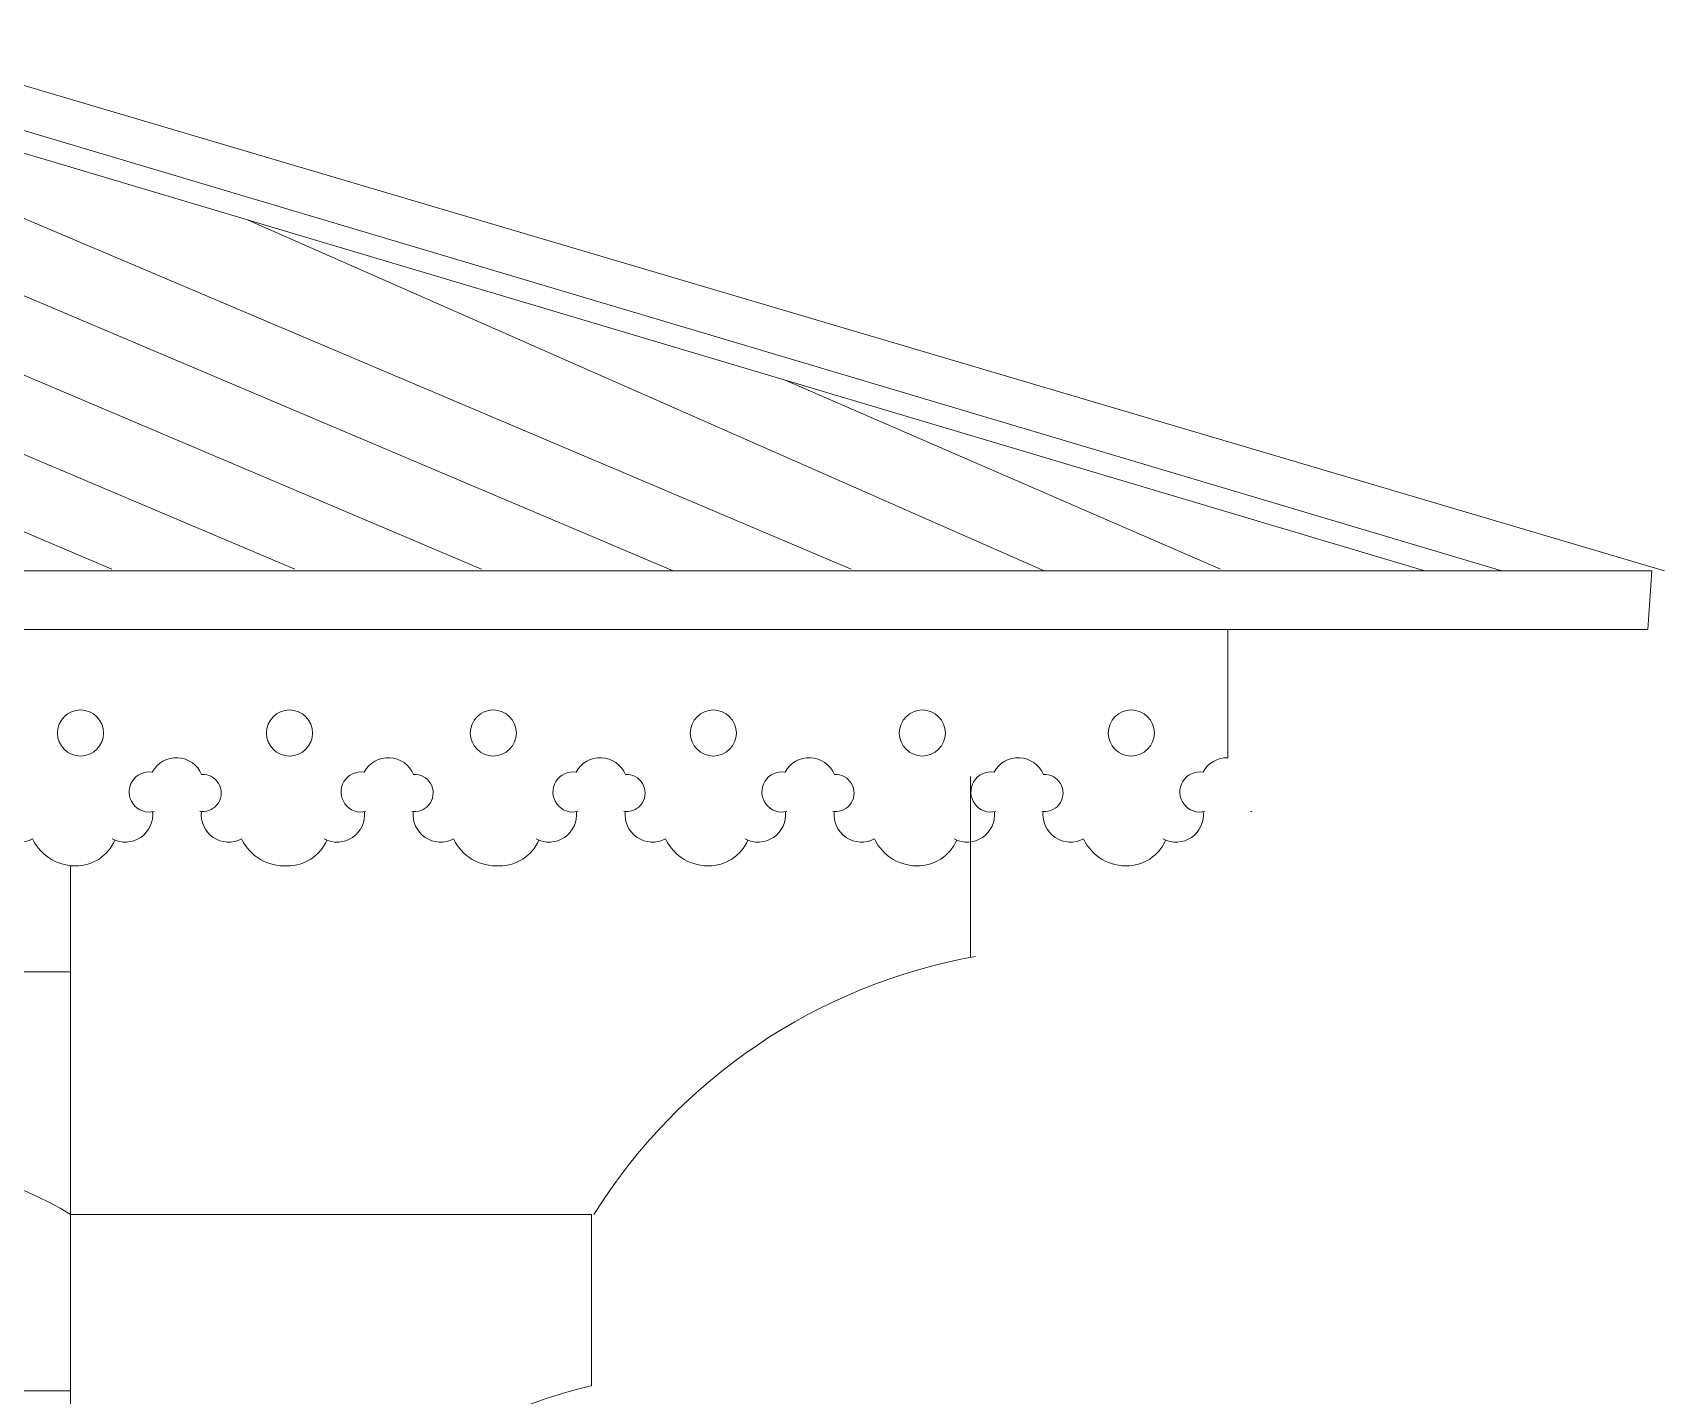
# Model space of a CAD drawing. Header units: millimetres. Extents: x 2399 to 111977, y 1313 to 59551.
# Drawn here: x 98559 to 99913, y 42969 to 44100 of the extents above; entities that cross this region are included whole.
import ezdxf

# ---------------------------------------------------------------- set-up
doc = ezdxf.new("R2010")
doc.units = ezdxf.units.MM
doc.layers.add('hatch1', color=7, linetype='Continuous', lineweight=20, true_color=0x6a6a6a)
doc.layers.add('main line', color=7, linetype='Continuous', lineweight=13)

msp = doc.modelspace()

# ---------------------------------------------------------------- linework, layer by layer
at = {"layer": 'hatch1', "color": 251, "linetype": 'Continuous', "lineweight": 20, "true_color": 0x6a6a6a}
msp.add_line((99183.8162, 43811.3534), (99545.0743, 43654.5139), dxfattribs=at)
at = {"layer": 'main line', "color": 7, "linetype": 'Continuous', "lineweight": 13}
for p, q in [((98403.4441, 44099.7524), (99913.2946, 43653.0779)), ((97626.7036, 44077.8236), (98624.8952, 43654.5139)), ((97778.6246, 44077.8236), (98776.8162, 43654.5139)), ((97933.43, 44077.8236), (98931.6216, 43654.5139)), ((98375.1836, 44071.2866), (99778.3015, 43653.0779)), ((99714.5873, 43653.0779), (98375.5826, 44052.368)), ((98347.4268, 44032.3327), (99238.348, 43654.5139)), ((98254.215, 44007.7796), (99090.6246, 43653.0779)), ((99398.7578, 43653.0779), (98738.1094, 43944.2628)), ((99902.9086, 43653.0779), (96279.5857, 43653.0779)), ((99902.9086, 43653.0779), (99899.5968, 43604.6554)), ((99899.5968, 43604.6554), (96313.8482, 43604.6554)), ((99550.9715, 43498.1659), (99550.9715, 43604.6554)), ((99337.6287, 43332.492), (99337.6287, 43482.5671)), ((98590.6429, 41367.3838), (98590.6429, 43408.5566)), ((98290.6429, 43320.4322), (98590.6429, 43320.4322)), ((98590.6429, 43119.1472), (99022.9872, 43119.1472)), ((99022.9872, 43119.1472), (99022.9872, 42976.9034)), ((98290.6429, 42972.7751), (98590.6429, 42972.7751))]:
    msp.add_line(p, q, dxfattribs=at)
at = {"layer": 'main line', "color": 7, "linetype": 'Continuous', "lineweight": 13, "flags": 128}
for points in [[(98486.5209, 43453.5136, -1.219803903), (98485.0905, 43486.1955, -0.63216014), (98526.0545, 43484.1973, -1.067465283), (98525.8197, 43453.5136, 0.60309642), (98559.2115, 43430.7474)], [(98486.5209, 43453.5136, -1.219803903), (98485.0905, 43486.1955, -0.63216014), (98526.0545, 43484.1973, -1.067465283), (98525.8197, 43453.5136, 0.60309642), (98559.2115, 43430.7474)], [(98486.5209, 43453.5136, -1.219803903), (98485.0905, 43486.1955, -0.63216014), (98526.0545, 43484.1973, -1.067465283), (98525.8197, 43453.5136, 0.60309642), (98559.2115, 43430.7474)], [(98486.5209, 43453.5136, -1.219803903), (98485.0905, 43486.1955, -0.63216014), (98526.0545, 43484.1973, -1.067465283), (98525.8197, 43453.5136, 0.60309642), (98559.2115, 43430.7474)], [(98486.5209, 43453.5136, -1.219803903), (98485.0905, 43486.1955, -0.63216014), (98526.0545, 43484.1973, -1.067465283), (98525.8197, 43453.5136, 0.60309642), (98559.2115, 43430.7474)], [(98486.5209, 43453.5136, -1.219803903), (98485.0905, 43486.1955, -0.63216014), (98526.0545, 43484.1973, -1.067465283), (98525.8197, 43453.5136, 0.60309642), (98559.2115, 43430.7474)], [(98659.9329, 43453.5136, -1.219803903), (98658.5024, 43486.1955, -0.63216014), (98699.4665, 43484.1973, -1.067465283), (98699.2317, 43453.5136, 0.60309642), (98732.6235, 43430.7474)], [(98659.9329, 43453.5136, -1.219803903), (98658.5024, 43486.1955, -0.63216014), (98699.4665, 43484.1973, -1.067465283), (98699.2317, 43453.5136, 0.60309642), (98732.6235, 43430.7474)], [(98659.9329, 43453.5136, -1.219803903), (98658.5024, 43486.1955, -0.63216014), (98699.4665, 43484.1973, -1.067465283), (98699.2317, 43453.5136, 0.60309642), (98732.6235, 43430.7474)], [(98659.9329, 43453.5136, -1.219803903), (98658.5024, 43486.1955, -0.63216014), (98699.4665, 43484.1973, -1.067465283), (98699.2317, 43453.5136, 0.60309642), (98732.6235, 43430.7474)], [(98659.9329, 43453.5136, -1.219803903), (98658.5024, 43486.1955, -0.63216014), (98699.4665, 43484.1973, -1.067465283), (98699.2317, 43453.5136, 0.60309642), (98732.6235, 43430.7474)], [(98659.9329, 43453.5136, -1.219803903), (98658.5024, 43486.1955, -0.63216014), (98699.4665, 43484.1973, -1.067465283), (98699.2317, 43453.5136, 0.60309642), (98732.6235, 43430.7474)], [(98835.7996, 43453.5136, -1.219803903), (98834.3691, 43486.1955, -0.63216014), (98875.3332, 43484.1973, -1.067465283), (98875.0984, 43453.5136, 0.60309642), (98908.4902, 43430.7474)], [(98835.7996, 43453.5136, -1.219803903), (98834.3691, 43486.1955, -0.63216014), (98875.3332, 43484.1973, -1.067465283), (98875.0984, 43453.5136, 0.60309642), (98908.4902, 43430.7474)], [(98835.7996, 43453.5136, -1.219803903), (98834.3691, 43486.1955, -0.63216014), (98875.3332, 43484.1973, -1.067465283), (98875.0984, 43453.5136, 0.60309642), (98908.4902, 43430.7474)], [(98835.7996, 43453.5136, -1.219803903), (98834.3691, 43486.1955, -0.63216014), (98875.3332, 43484.1973, -1.067465283), (98875.0984, 43453.5136, 0.60309642), (98908.4902, 43430.7474)], [(98835.7996, 43453.5136, -1.219803903), (98834.3691, 43486.1955, -0.63216014), (98875.3332, 43484.1973, -1.067465283), (98875.0984, 43453.5136, 0.60309642), (98908.4902, 43430.7474)], [(98835.7996, 43453.5136, -1.219803903), (98834.3691, 43486.1955, -0.63216014), (98875.3332, 43484.1973, -1.067465283), (98875.0984, 43453.5136, 0.60309642), (98908.4902, 43430.7474)], [(99011.6663, 43453.5136, -1.219803903), (99010.2358, 43486.1955, -0.63216014), (99051.1999, 43484.1973, -1.067465283), (99050.9651, 43453.5136, 0.60309642), (99084.3569, 43430.7474)], [(99011.6663, 43453.5136, -1.219803903), (99010.2358, 43486.1955, -0.63216014), (99051.1999, 43484.1973, -1.067465283), (99050.9651, 43453.5136, 0.60309642), (99084.3569, 43430.7474)], [(99011.6663, 43453.5136, -1.219803903), (99010.2358, 43486.1955, -0.63216014), (99051.1999, 43484.1973, -1.067465283), (99050.9651, 43453.5136, 0.60309642), (99084.3569, 43430.7474)], [(99011.6663, 43453.5136, -1.219803903), (99010.2358, 43486.1955, -0.63216014), (99051.1999, 43484.1973, -1.067465283), (99050.9651, 43453.5136, 0.60309642), (99084.3569, 43430.7474)], [(99011.6663, 43453.5136, -1.219803903), (99010.2358, 43486.1955, -0.63216014), (99051.1999, 43484.1973, -1.067465283), (99050.9651, 43453.5136, 0.60309642), (99084.3569, 43430.7474)], [(99011.6663, 43453.5136, -1.219803903), (99010.2358, 43486.1955, -0.63216014), (99051.1999, 43484.1973, -1.067465283), (99050.9651, 43453.5136, 0.60309642), (99084.3569, 43430.7474)], [(99185.0782, 43453.5136, -1.219803903), (99183.6478, 43486.1955, -0.63216014), (99224.6118, 43484.1973, -1.067465283), (99224.3771, 43453.5136, 0.60309642), (99257.7688, 43430.7474)], [(99185.0782, 43453.5136, -1.219803903), (99183.6478, 43486.1955, -0.63216014), (99224.6118, 43484.1973, -1.067465283), (99224.3771, 43453.5136, 0.60309642), (99257.7688, 43430.7474)], [(99185.0782, 43453.5136, -1.219803903), (99183.6478, 43486.1955, -0.63216014), (99224.6118, 43484.1973, -1.067465283), (99224.3771, 43453.5136, 0.60309642), (99257.7688, 43430.7474)], [(99185.0782, 43453.5136, -1.219803903), (99183.6478, 43486.1955, -0.63216014), (99224.6118, 43484.1973, -1.067465283), (99224.3771, 43453.5136, 0.60309642), (99257.7688, 43430.7474)], [(99185.0782, 43453.5136, -1.219803903), (99183.6478, 43486.1955, -0.63216014), (99224.6118, 43484.1973, -1.067465283), (99224.3771, 43453.5136, 0.60309642), (99257.7688, 43430.7474)], [(99185.0782, 43453.5136, -1.219803903), (99183.6478, 43486.1955, -0.63216014), (99224.6118, 43484.1973, -1.067465283), (99224.3771, 43453.5136, 0.60309642), (99257.7688, 43430.7474)], [(99358.4902, 43453.5136, -1.219803903), (99357.0598, 43486.1955, -0.63216014), (99398.0238, 43484.1973, -1.067465283), (99397.789, 43453.5136, 0.60309642), (99431.1808, 43430.7474)], [(99358.4902, 43453.5136, -1.219803903), (99357.0598, 43486.1955, -0.63216014), (99398.0238, 43484.1973, -1.067465283), (99397.789, 43453.5136, 0.60309642), (99431.1808, 43430.7474)], [(99358.4902, 43453.5136, -1.219803903), (99357.0598, 43486.1955, -0.63216014), (99398.0238, 43484.1973, -1.067465283), (99397.789, 43453.5136, 0.60309642), (99431.1808, 43430.7474)], [(99358.4902, 43453.5136, -1.219803903), (99357.0598, 43486.1955, -0.63216014), (99398.0238, 43484.1973, -1.067465283), (99397.789, 43453.5136, 0.60309642), (99431.1808, 43430.7474)], [(99358.4902, 43453.5136, -1.219803903), (99357.0598, 43486.1955, -0.63216014), (99398.0238, 43484.1973, -1.067465283), (99397.789, 43453.5136, 0.60309642), (99431.1808, 43430.7474)], [(99358.4902, 43453.5136, -1.219803903), (99357.0598, 43486.1955, -0.63216014), (99398.0238, 43484.1973, -1.067465283), (99397.789, 43453.5136, 0.60309642), (99431.1808, 43430.7474)], [(99531.9022, 43453.5136, -1.219803903), (99530.4717, 43486.1955, -0.282258269), (99550.9715, 43498.1659)], [(99531.9022, 43453.5136, -1.219803903), (99530.4717, 43486.1955, -0.282258269), (99550.9715, 43498.1659)], [(99531.9022, 43453.5136, -1.219803903), (99530.4717, 43486.1955, -0.282258269), (99550.9715, 43498.1659)], [(99531.9022, 43453.5136, -1.219803903), (99530.4717, 43486.1955, -0.282258269), (99550.9715, 43498.1659)], [(99531.9022, 43453.5136, -1.219803903), (99530.4717, 43486.1955, -0.282258269), (99550.9715, 43498.1659)], [(99531.9022, 43453.5136, -1.219803903), (99530.4717, 43486.1955, -0.282258269), (99550.9715, 43498.1659)], [(98658.7352, 43453.5136, -0.60309642), (98625.3434, 43430.7474)], [(98658.7352, 43453.5136, -0.60309642), (98625.3434, 43430.7474)], [(98658.7352, 43453.5136, -0.60309642), (98625.3434, 43430.7474)], [(98658.7352, 43453.5136, -0.60309642), (98625.3434, 43430.7474)], [(98658.7352, 43453.5136, -0.60309642), (98625.3434, 43430.7474)], [(98658.7352, 43453.5136, -0.60309642), (98625.3434, 43430.7474)], [(98698.034, 43453.5136, 0.017938026), (98699.2054, 43453.2697)], [(98698.034, 43453.5136, 0.017938026), (98699.2054, 43453.2697)], [(98698.034, 43453.5136, 0.017938026), (98699.2054, 43453.2697)], [(98698.034, 43453.5136, 0.017938026), (98699.2054, 43453.2697)], [(98698.034, 43453.5136, 0.017938026), (98699.2054, 43453.2697)], [(98698.034, 43453.5136, 0.017938026), (98699.2054, 43453.2697)], [(98834.6019, 43453.5136, -0.60309642), (98801.2101, 43430.7474)], [(98834.6019, 43453.5136, -0.60309642), (98801.2101, 43430.7474)], [(98834.6019, 43453.5136, -0.60309642), (98801.2101, 43430.7474)], [(98834.6019, 43453.5136, -0.60309642), (98801.2101, 43430.7474)], [(98834.6019, 43453.5136, -0.60309642), (98801.2101, 43430.7474)], [(98834.6019, 43453.5136, -0.60309642), (98801.2101, 43430.7474)], [(98873.9007, 43453.5136, 0.017938026), (98875.0721, 43453.2697)], [(98873.9007, 43453.5136, 0.017938026), (98875.0721, 43453.2697)], [(98873.9007, 43453.5136, 0.017938026), (98875.0721, 43453.2697)], [(98873.9007, 43453.5136, 0.017938026), (98875.0721, 43453.2697)], [(98873.9007, 43453.5136, 0.017938026), (98875.0721, 43453.2697)], [(98873.9007, 43453.5136, 0.017938026), (98875.0721, 43453.2697)], [(99010.4686, 43453.5136, -0.60309642), (98977.0768, 43430.7474)], [(99010.4686, 43453.5136, -0.60309642), (98977.0768, 43430.7474)], [(99010.4686, 43453.5136, -0.60309642), (98977.0768, 43430.7474)], [(99010.4686, 43453.5136, -0.60309642), (98977.0768, 43430.7474)], [(99010.4686, 43453.5136, -0.60309642), (98977.0768, 43430.7474)], [(99010.4686, 43453.5136, -0.60309642), (98977.0768, 43430.7474)], [(99049.7674, 43453.5136, 0.017938026), (99050.9388, 43453.2697)], [(99049.7674, 43453.5136, 0.017938026), (99050.9388, 43453.2697)], [(99049.7674, 43453.5136, 0.017938026), (99050.9388, 43453.2697)], [(99049.7674, 43453.5136, 0.017938026), (99050.9388, 43453.2697)], [(99049.7674, 43453.5136, 0.017938026), (99050.9388, 43453.2697)], [(99049.7674, 43453.5136, 0.017938026), (99050.9388, 43453.2697)], [(99183.8805, 43453.5136, -0.60309642), (99150.4888, 43430.7474)], [(99183.8805, 43453.5136, -0.60309642), (99150.4888, 43430.7474)], [(99183.8805, 43453.5136, -0.60309642), (99150.4888, 43430.7474)], [(99183.8805, 43453.5136, -0.60309642), (99150.4888, 43430.7474)], [(99183.8805, 43453.5136, -0.60309642), (99150.4888, 43430.7474)], [(99183.8805, 43453.5136, -0.60309642), (99150.4888, 43430.7474)], [(99223.1794, 43453.5136, 0.017938026), (99224.3507, 43453.2697)], [(99223.1794, 43453.5136, 0.017938026), (99224.3507, 43453.2697)], [(99223.1794, 43453.5136, 0.017938026), (99224.3507, 43453.2697)], [(99223.1794, 43453.5136, 0.017938026), (99224.3507, 43453.2697)], [(99223.1794, 43453.5136, 0.017938026), (99224.3507, 43453.2697)], [(99223.1794, 43453.5136, 0.017938026), (99224.3507, 43453.2697)], [(99357.2925, 43453.5136, -0.60309642), (99323.9007, 43430.7474)], [(99357.2925, 43453.5136, -0.60309642), (99323.9007, 43430.7474)], [(99357.2925, 43453.5136, -0.60309642), (99323.9007, 43430.7474)], [(99357.2925, 43453.5136, -0.60309642), (99323.9007, 43430.7474)], [(99357.2925, 43453.5136, -0.60309642), (99323.9007, 43430.7474)], [(99357.2925, 43453.5136, -0.60309642), (99323.9007, 43430.7474)], [(99396.5913, 43453.5136, 0.017938026), (99397.7627, 43453.2697)], [(99396.5913, 43453.5136, 0.017938026), (99397.7627, 43453.2697)], [(99396.5913, 43453.5136, 0.017938026), (99397.7627, 43453.2697)], [(99396.5913, 43453.5136, 0.017938026), (99397.7627, 43453.2697)], [(99396.5913, 43453.5136, 0.017938026), (99397.7627, 43453.2697)], [(99396.5913, 43453.5136, 0.017938026), (99397.7627, 43453.2697)], [(99530.7045, 43453.5136, -0.60309642), (99497.3127, 43430.7474)], [(99530.7045, 43453.5136, -0.60309642), (99497.3127, 43430.7474)], [(99530.7045, 43453.5136, -0.60309642), (99497.3127, 43430.7474)], [(99530.7045, 43453.5136, -0.60309642), (99497.3127, 43430.7474)], [(99530.7045, 43453.5136, -0.60309642), (99497.3127, 43430.7474)], [(99530.7045, 43453.5136, -0.60309642), (99497.3127, 43430.7474)], [(99570.0033, 43453.5136, 0.017938026), (99571.1746, 43453.2697)], [(99570.0033, 43453.5136, 0.017938026), (99571.1746, 43453.2697)], [(99570.0033, 43453.5136, 0.017938026), (99571.1746, 43453.2697)], [(99570.0033, 43453.5136, 0.017938026), (99571.1746, 43453.2697)], [(99570.0033, 43453.5136, 0.017938026), (99571.1746, 43453.2697)], [(99570.0033, 43453.5136, 0.017938026), (99571.1746, 43453.2697)], [(98597.1392, 43408.4038, -0.304535594), (98559.2115, 43430.7474)], [(98597.1392, 43408.4038, -0.304535594), (98559.2115, 43430.7474)], [(98597.1392, 43408.4038, -0.304535594), (98559.2115, 43430.7474)], [(98597.1392, 43408.4038, -0.304535594), (98559.2115, 43430.7474)], [(98597.1392, 43408.4038, -0.304535594), (98559.2115, 43430.7474)], [(98597.1392, 43408.4038, -0.304535594), (98559.2115, 43430.7474)], [(98627.4578, 43429.7625, -0.304535594), (98594.6845, 43408.4038)], [(98627.4578, 43429.7625, -0.304535594), (98594.6845, 43408.4038)], [(98627.4578, 43429.7625, -0.304535594), (98594.6845, 43408.4038)], [(98627.4578, 43429.7625, -0.304535594), (98594.6845, 43408.4038)], [(98627.4578, 43429.7625, -0.304535594), (98594.6845, 43408.4038)], [(98627.4578, 43429.7625, -0.304535594), (98594.6845, 43408.4038)], [(98770.5512, 43408.4038, -0.304535594), (98732.6235, 43430.7474)], [(98770.5512, 43408.4038, -0.304535594), (98732.6235, 43430.7474)], [(98770.5512, 43408.4038, -0.304535594), (98732.6235, 43430.7474)], [(98770.5512, 43408.4038, -0.304535594), (98732.6235, 43430.7474)], [(98770.5512, 43408.4038, -0.304535594), (98732.6235, 43430.7474)], [(98770.5512, 43408.4038, -0.304535594), (98732.6235, 43430.7474)], [(98803.3245, 43429.7625, -0.304535594), (98770.5512, 43408.4038)], [(98803.3245, 43429.7625, -0.304535594), (98770.5512, 43408.4038)], [(98803.3245, 43429.7625, -0.304535594), (98770.5512, 43408.4038)], [(98803.3245, 43429.7625, -0.304535594), (98770.5512, 43408.4038)], [(98803.3245, 43429.7625, -0.304535594), (98770.5512, 43408.4038)], [(98803.3245, 43429.7625, -0.304535594), (98770.5512, 43408.4038)], [(98946.4179, 43408.4038, -0.304535594), (98908.4902, 43430.7474)], [(98946.4179, 43408.4038, -0.304535594), (98908.4902, 43430.7474)], [(98946.4179, 43408.4038, -0.304535594), (98908.4902, 43430.7474)], [(98946.4179, 43408.4038, -0.304535594), (98908.4902, 43430.7474)], [(98946.4179, 43408.4038, -0.304535594), (98908.4902, 43430.7474)], [(98946.4179, 43408.4038, -0.304535594), (98908.4902, 43430.7474)], [(98979.1912, 43429.7625, -0.304535594), (98946.4179, 43408.4038)], [(98979.1912, 43429.7625, -0.304535594), (98946.4179, 43408.4038)], [(98979.1912, 43429.7625, -0.304535594), (98946.4179, 43408.4038)], [(98979.1912, 43429.7625, -0.304535594), (98946.4179, 43408.4038)], [(98979.1912, 43429.7625, -0.304535594), (98946.4179, 43408.4038)], [(99122.2846, 43408.4038, -0.304535594), (99084.3569, 43430.7474)], [(99122.2846, 43408.4038, -0.304535594), (99084.3569, 43430.7474)], [(99122.2846, 43408.4038, -0.304535594), (99084.3569, 43430.7474)], [(99122.2846, 43408.4038, -0.304535594), (99084.3569, 43430.7474)], [(99122.2846, 43408.4038, -0.304535594), (99084.3569, 43430.7474)], [(99122.2846, 43408.4038, -0.304535594), (99084.3569, 43430.7474)], [(99152.6032, 43429.7625, -0.304535594), (99119.8298, 43408.4038)], [(99152.6032, 43429.7625, -0.304535594), (99119.8298, 43408.4038)], [(99152.6032, 43429.7625, -0.304535594), (99119.8298, 43408.4038)], [(99152.6032, 43429.7625, -0.304535594), (99119.8298, 43408.4038)], [(99152.6032, 43429.7625, -0.304535594), (99119.8298, 43408.4038)], [(99152.6032, 43429.7625, -0.304535594), (99119.8298, 43408.4038)], [(99295.6965, 43408.4038, -0.304535594), (99257.7688, 43430.7474)], [(99295.6965, 43408.4038, -0.304535594), (99257.7688, 43430.7474)], [(99295.6965, 43408.4038, -0.304535594), (99257.7688, 43430.7474)], [(99295.6965, 43408.4038, -0.304535594), (99257.7688, 43430.7474)], [(99295.6965, 43408.4038, -0.304535594), (99257.7688, 43430.7474)], [(99295.6965, 43408.4038, -0.304535594), (99257.7688, 43430.7474)], [(99326.0152, 43429.7625, -0.304535594), (99293.2418, 43408.4038)], [(99326.0152, 43429.7625, -0.304535594), (99293.2418, 43408.4038)], [(99326.0152, 43429.7625, -0.304535594), (99293.2418, 43408.4038)], [(99326.0152, 43429.7625, -0.304535594), (99293.2418, 43408.4038)], [(99326.0152, 43429.7625, -0.304535594), (99293.2418, 43408.4038)], [(99326.0152, 43429.7625, -0.304535594), (99293.2418, 43408.4038)], [(99469.1085, 43408.4038, -0.304535594), (99431.1808, 43430.7474)], [(99469.1085, 43408.4038, -0.304535594), (99431.1808, 43430.7474)], [(99469.1085, 43408.4038, -0.304535594), (99431.1808, 43430.7474)], [(99469.1085, 43408.4038, -0.304535594), (99431.1808, 43430.7474)], [(99469.1085, 43408.4038, -0.304535594), (99431.1808, 43430.7474)], [(99469.1085, 43408.4038, -0.304535594), (99431.1808, 43430.7474)], [(99499.4271, 43429.7625, -0.304535594), (99466.6538, 43408.4038)], [(99499.4271, 43429.7625, -0.304535594), (99466.6538, 43408.4038)], [(99499.4271, 43429.7625, -0.304535594), (99466.6538, 43408.4038)], [(99499.4271, 43429.7625, -0.304535594), (99466.6538, 43408.4038)], [(99499.4271, 43429.7625, -0.304535594), (99466.6538, 43408.4038)], [(99499.4271, 43429.7625, -0.304535594), (99466.6538, 43408.4038)]]:
    msp.add_lwpolyline(points, format="xyb", dxfattribs=at)
at = {"layer": 'main line', "color": 7, "linetype": 'Continuous', "lineweight": 13}
for centre in [(98598.9462, 43518.6263), (98598.9462, 43518.6263), (98598.9462, 43518.6263), (98598.9462, 43518.6263), (98598.9462, 43518.6263), (98598.9462, 43518.6263), (98772.3582, 43518.6263), (98772.3582, 43518.6263), (98772.3582, 43518.6263), (98772.3582, 43518.6263), (98772.3582, 43518.6263), (98772.3582, 43518.6263), (98941.496, 43518.6263), (98941.496, 43518.6263), (98941.496, 43518.6263), (98941.496, 43518.6263), (98941.496, 43518.6263), (98941.496, 43518.6263), (99124.0916, 43518.6263), (99124.0916, 43518.6263), (99124.0916, 43518.6263), (99124.0916, 43518.6263), (99124.0916, 43518.6263), (99124.0916, 43518.6263), (99297.5035, 43518.6263), (99297.5035, 43518.6263), (99297.5035, 43518.6263), (99297.5035, 43518.6263), (99297.5035, 43518.6263), (99297.5035, 43518.6263), (99470.9155, 43518.6263), (99470.9155, 43518.6263), (99470.9155, 43518.6263), (99470.9155, 43518.6263), (99470.9155, 43518.6263), (99470.9155, 43518.6263)]:
    msp.add_circle(centre, 19.1338, dxfattribs=at)
for centre, radius, start, end in [((99424.5837, 42869.3008), 471.2825, 100.1435977, 147.9849869), ((98440.6429, 42874.3297), 287.116, 58.5041428, 121.4958572), ((99110.9976, 42588.4066), 398.3411, 102.7643833, 161.6694366)]:
    msp.add_arc(centre, radius, start, end, dxfattribs=at)

doc.saveas('drawing.dxf')
